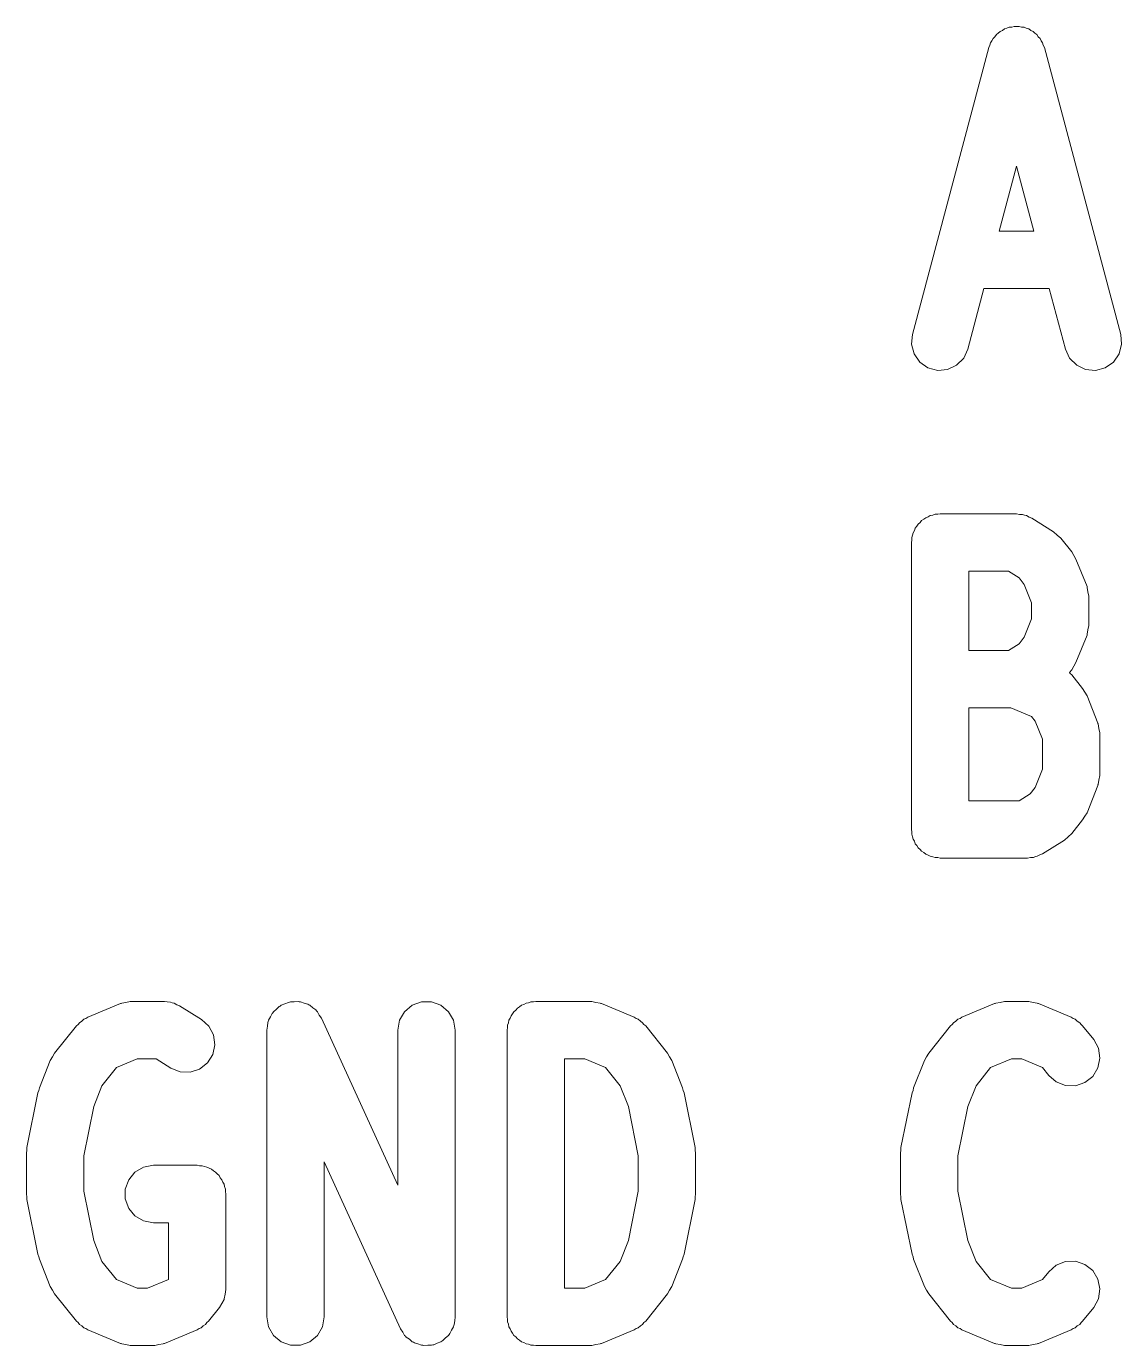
# Model space of a CAD drawing. Extents: x 77.7 to 126.3, y -111.6 to -68.4.
# Drawn here: x 115.1 to 120.83, y -99.63 to -92.74 of the extents above; entities that cross this region are included whole.
import ezdxf

# ---------------------------------------------------------------- set-up
doc = ezdxf.new("R2010")
doc.units = 0
doc.header["$MEASUREMENT"] = 0
doc.layers.add('BLACK', color=7, linetype='CONTINUOUS', lineweight=5, true_color=0xffffff)

msp = doc.modelspace()

# ---------------------------------------------------------------- linework, layer by layer
at = {"layer": 'BLACK', "linetype": 'CONTINUOUS'}
for p, q in [((120.1581, -92.7987), (120.1671, -92.7893)), ((120.1671, -92.7893), (120.1751, -92.7784)), ((120.1751, -92.7784), (120.1851, -92.771)), ((120.1851, -92.771), (120.1951, -92.7618)), ((120.1951, -92.7618), (120.2071, -92.7562)), ((120.2071, -92.7562), (120.2171, -92.7485)), ((120.2171, -92.7485), (120.2301, -92.7452)), ((120.2301, -92.7452), (120.2421, -92.7397)), ((120.2421, -92.7397), (120.2551, -92.7386)), ((120.2551, -92.7386), (120.2681, -92.7351)), ((120.2681, -92.7351), (120.2811, -92.7363)), ((120.2811, -92.7363), (120.2941, -92.7351)), ((120.2941, -92.7351), (120.3061, -92.7386)), ((120.3061, -92.7386), (120.3201, -92.7397)), ((120.3201, -92.7397), (120.3311, -92.7452)), ((120.3311, -92.7452), (120.3441, -92.7485)), ((120.3441, -92.7485), (120.3551, -92.7562)), ((120.3551, -92.7562), (120.3671, -92.7618)), ((120.3671, -92.7618), (120.3761, -92.771)), ((120.3761, -92.771), (120.3871, -92.7784)), ((120.3871, -92.7784), (120.3941, -92.7893)), ((120.3941, -92.7893), (120.4041, -92.7987)), ((119.7361, -94.3459), (120.1361, -92.8459)), ((120.1361, -92.8459), (120.1411, -92.8339)), ((120.1411, -92.8339), (120.1451, -92.821)), ((120.1451, -92.821), (120.1521, -92.8104)), ((120.1521, -92.8104), (120.1581, -92.7987)), ((120.4041, -92.7987), (120.4091, -92.8104)), ((120.4091, -92.8104), (120.4171, -92.821)), ((120.4171, -92.821), (120.4201, -92.8339)), ((120.4201, -92.8339), (120.4261, -92.8459)), ((120.4261, -92.8459), (120.8261, -94.3459)), ((120.2811, -93.4667), (120.1901, -93.806)), ((120.3711, -93.806), (120.2811, -93.4667)), ((120.1901, -93.806), (120.3711, -93.806)), ((120.1101, -94.106), (120.0261, -94.4232)), ((120.4511, -94.106), (120.1101, -94.106)), ((120.5361, -94.4232), (120.4511, -94.106)), ((119.7311, -94.3978), (119.7361, -94.3459)), ((120.8261, -94.3459), (120.8301, -94.3978)), ((119.7451, -94.4481), (119.7311, -94.3978)), ((119.7751, -94.4908), (119.7451, -94.4481)), ((120.0261, -94.4232), (120.0041, -94.4705)), ((120.5581, -94.4705), (120.5361, -94.4232)), ((120.8171, -94.4481), (120.7871, -94.4908)), ((120.8301, -94.3978), (120.8171, -94.4481)), ((119.8171, -94.5206), (119.7751, -94.4908)), ((119.8681, -94.534), (119.8171, -94.5206)), ((119.9671, -94.5073), (119.9201, -94.5294)), ((120.0041, -94.4705), (119.9671, -94.5073)), ((120.5951, -94.5073), (120.5581, -94.4705)), ((120.6421, -94.5294), (120.5951, -94.5073)), ((120.7441, -94.5206), (120.6941, -94.534)), ((120.7871, -94.4908), (120.7441, -94.5206)), ((119.9201, -94.5294), (119.8681, -94.534)), ((120.6941, -94.534), (120.6421, -94.5294)), ((119.7511, -95.3596), (119.7591, -95.3495)), ((119.7591, -95.3495), (119.7661, -95.3382)), ((119.7661, -95.3382), (119.7761, -95.3297)), ((119.7761, -95.3297), (119.7841, -95.3197)), ((119.7841, -95.3197), (119.7961, -95.3131)), ((119.7961, -95.3131), (119.8061, -95.3047)), ((119.8061, -95.3047), (119.8181, -95.3002)), ((119.8181, -95.3002), (119.8291, -95.2936)), ((119.8291, -95.2936), (119.8421, -95.2913)), ((119.8421, -95.2913), (119.8551, -95.2869)), ((119.8551, -95.2869), (119.8681, -95.2869)), ((119.8681, -95.2869), (119.8811, -95.2846)), ((119.8811, -95.2846), (120.2811, -95.2846)), ((120.2811, -95.2846), (120.2961, -95.2873)), ((120.2961, -95.2873), (120.3121, -95.2879)), ((120.3121, -95.2879), (120.3221, -95.2918)), ((120.3221, -95.2918), (120.3321, -95.2936)), ((120.3321, -95.2936), (120.3461, -95.3015)), ((120.3461, -95.3015), (120.3601, -95.3074)), ((120.3601, -95.3074), (120.4741, -95.3788)), ((119.7331, -95.4085), (119.7371, -95.3962)), ((119.7331, -95.4216), (119.7331, -95.4085)), ((119.7371, -95.3962), (119.7401, -95.3833)), ((119.7401, -95.3833), (119.7461, -95.3719)), ((119.7461, -95.3719), (119.7511, -95.3596)), ((120.4741, -95.3788), (120.4931, -95.3956)), ((120.4931, -95.3956), (120.5121, -95.4123)), ((120.5121, -95.4123), (120.5691, -95.4837)), ((119.7311, -95.4346), (119.7331, -95.4216)), ((119.7311, -96.9346), (119.7311, -95.4346)), ((120.5691, -95.4837), (120.5801, -95.503)), ((120.5801, -95.503), (120.5911, -95.5217)), ((120.5911, -95.5217), (120.6491, -95.6646)), ((120.0311, -95.5846), (120.0311, -95.9989)), ((120.2381, -95.5846), (120.0311, -95.5846)), ((120.2941, -95.6197), (120.2381, -95.5846)), ((120.3211, -95.6538), (120.2941, -95.6197)), ((120.3591, -95.7492), (120.3211, -95.6538)), ((120.6491, -95.6646), (120.6491, -95.6669)), ((120.6491, -95.6669), (120.6501, -95.669)), ((120.6501, -95.669), (120.6541, -95.6923)), ((120.6541, -95.6923), (120.6591, -95.7156)), ((120.3591, -95.8343), (120.3591, -95.7492)), ((120.6591, -95.7156), (120.6591, -95.7179)), ((120.6591, -95.7179), (120.6591, -95.7203)), ((120.6591, -95.7203), (120.6591, -95.8631)), ((120.3211, -95.9297), (120.3591, -95.8343)), ((120.6541, -95.8911), (120.6501, -95.9144)), ((120.6591, -95.8679), (120.6541, -95.8911)), ((120.6591, -95.8631), (120.6591, -95.8655)), ((120.6591, -95.8655), (120.6591, -95.8679)), ((120.2381, -95.9989), (120.2941, -95.9638)), ((120.2941, -95.9638), (120.3211, -95.9297)), ((120.6491, -95.9188), (120.5911, -96.0617)), ((120.6501, -95.9144), (120.6491, -95.9165)), ((120.6491, -95.9165), (120.6491, -95.9188)), ((120.0311, -95.9989), (120.2381, -95.9989)), ((120.5691, -96.0997), (120.5571, -96.1146)), ((120.5801, -96.0804), (120.5691, -96.0997)), ((120.5911, -96.0617), (120.5801, -96.0804)), ((120.5571, -96.1146), (120.5611, -96.119)), ((120.5611, -96.119), (120.5691, -96.1266)), ((120.5691, -96.1266), (120.6261, -96.198)), ((120.6261, -96.198), (120.6371, -96.2173)), ((120.6371, -96.2173), (120.6491, -96.236)), ((120.6491, -96.236), (120.7061, -96.3789)), ((120.0311, -96.2989), (120.0311, -96.7846)), ((120.2511, -96.2989), (120.0311, -96.2989)), ((120.3591, -96.344), (120.2511, -96.2989)), ((120.3781, -96.3681), (120.3591, -96.344)), ((120.4161, -96.4635), (120.3781, -96.3681)), ((120.7061, -96.3789), (120.7061, -96.3812)), ((120.7061, -96.3812), (120.7071, -96.3833)), ((120.7071, -96.3833), (120.7111, -96.4066)), ((120.7111, -96.4066), (120.7161, -96.4299)), ((120.7161, -96.4299), (120.7161, -96.4322)), ((120.7161, -96.4322), (120.7161, -96.4346)), ((120.7161, -96.4346), (120.7161, -96.6489)), ((120.4161, -96.62), (120.4161, -96.4635)), ((120.3781, -96.7154), (120.4161, -96.62)), ((120.7161, -96.6536), (120.7111, -96.6768)), ((120.7161, -96.6489), (120.7161, -96.6512)), ((120.7161, -96.6512), (120.7161, -96.6536)), ((120.3511, -96.7495), (120.3781, -96.7154)), ((120.7061, -96.7046), (120.6491, -96.8474)), ((120.7071, -96.7002), (120.7061, -96.7022)), ((120.7061, -96.7022), (120.7061, -96.7046)), ((120.7111, -96.6768), (120.7071, -96.7002)), ((120.0311, -96.7846), (120.2951, -96.7846)), ((120.2951, -96.7846), (120.3511, -96.7495)), ((120.6371, -96.8661), (120.6261, -96.8854)), ((120.6491, -96.8474), (120.6371, -96.8661)), ((119.7331, -96.9475), (119.7311, -96.9346)), ((120.6261, -96.8854), (120.5691, -96.9568)), ((119.7331, -96.9606), (119.7331, -96.9475)), ((119.7371, -96.9729), (119.7331, -96.9606)), ((119.7401, -96.9859), (119.7371, -96.9729)), ((119.7461, -96.9972), (119.7401, -96.9859)), ((119.7511, -97.0096), (119.7461, -96.9972)), ((120.5321, -96.9903), (120.4171, -97.0618)), ((120.5501, -96.9735), (120.5321, -96.9903)), ((120.5691, -96.9568), (120.5501, -96.9735)), ((119.7591, -97.0196), (119.7511, -97.0096)), ((119.7661, -97.031), (119.7591, -97.0196)), ((119.7761, -97.0394), (119.7661, -97.031)), ((119.7841, -97.0495), (119.7761, -97.0394)), ((119.7961, -97.056), (119.7841, -97.0495)), ((119.8061, -97.0645), (119.7961, -97.056)), ((119.8181, -97.069), (119.8061, -97.0645)), ((119.8291, -97.0755), (119.8181, -97.069)), ((119.8421, -97.0778), (119.8291, -97.0755)), ((120.3891, -97.0755), (120.3791, -97.0774)), ((120.4031, -97.0677), (120.3891, -97.0755)), ((120.4171, -97.0618), (120.4031, -97.0677)), ((119.8551, -97.0823), (119.8421, -97.0778)), ((119.8681, -97.0823), (119.8551, -97.0823)), ((119.8811, -97.0846), (119.8681, -97.0823)), ((120.3381, -97.0846), (119.8811, -97.0846)), ((120.3531, -97.0818), (120.3381, -97.0846)), ((120.3691, -97.0813), (120.3531, -97.0818)), ((120.3791, -97.0774), (120.3691, -97.0813)), ((115.6231, -97.8397), (115.6451, -97.8347)), ((115.6451, -97.8347), (115.6491, -97.8352)), ((115.6491, -97.8352), (115.6521, -97.8346)), ((115.6521, -97.8346), (115.8241, -97.8346)), ((115.8241, -97.8346), (115.8391, -97.8373)), ((117.7541, -97.8368), (117.7661, -97.8346)), ((117.7661, -97.8346), (118.0521, -97.8346)), ((118.0521, -97.8346), (118.0561, -97.8352)), ((118.0561, -97.8352), (118.0591, -97.8347)), ((118.0591, -97.8347), (118.0811, -97.8397)), ((120.1951, -97.8397), (120.2171, -97.8347)), ((120.2171, -97.8347), (120.2201, -97.8352)), ((120.2201, -97.8352), (120.2241, -97.8346)), ((120.2241, -97.8346), (120.3381, -97.8346)), ((120.3381, -97.8346), (120.3411, -97.8352)), ((120.3411, -97.8352), (120.3451, -97.8347)), ((120.3451, -97.8347), (120.3671, -97.8397)), ((115.4231, -97.9175), (115.5941, -97.8461)), ((115.5941, -97.8461), (115.5981, -97.8454)), ((115.5981, -97.8454), (115.6011, -97.8436)), ((115.6011, -97.8436), (115.6231, -97.8397)), ((115.8391, -97.8373), (115.8551, -97.8379)), ((115.8551, -97.8379), (115.8651, -97.8418)), ((115.8651, -97.8418), (115.8751, -97.8436)), ((115.8751, -97.8436), (115.8881, -97.8515)), ((115.8881, -97.8515), (115.9031, -97.8574)), ((115.9031, -97.8574), (116.0171, -97.9288)), ((116.3781, -97.9158), (116.3871, -97.8976)), ((116.3871, -97.8976), (116.3911, -97.8934)), ((116.3911, -97.8934), (116.3941, -97.8882)), ((116.3941, -97.8882), (116.4101, -97.8752)), ((116.4101, -97.8752), (116.4241, -97.8611)), ((116.4241, -97.8611), (116.4301, -97.8585)), ((116.4301, -97.8585), (116.4341, -97.8547)), ((116.4341, -97.8547), (116.4531, -97.8478)), ((116.4531, -97.8478), (116.4721, -97.8394)), ((116.4721, -97.8394), (116.4781, -97.8389)), ((116.4781, -97.8389), (116.4831, -97.8368)), ((116.4831, -97.8368), (116.5031, -97.8368)), ((116.5031, -97.8368), (116.5231, -97.8352)), ((116.5231, -97.8352), (116.5291, -97.8368)), ((116.5291, -97.8368), (116.5351, -97.8368)), ((116.5351, -97.8368), (116.5541, -97.8437)), ((116.5541, -97.8437), (116.5741, -97.8491)), ((116.5741, -97.8491), (116.5791, -97.8526)), ((116.5791, -97.8526), (116.5841, -97.8547)), ((116.5841, -97.8547), (116.6001, -97.8676)), ((116.6001, -97.8676), (116.6161, -97.8793)), ((116.6161, -97.8793), (116.6201, -97.8843)), ((116.6201, -97.8843), (116.6241, -97.8882)), ((116.6241, -97.8882), (116.6341, -97.9056)), ((117.0541, -97.9333), (117.0801, -97.8882)), ((117.0801, -97.8882), (117.1201, -97.8547)), ((117.1201, -97.8547), (117.1691, -97.8368)), ((117.1691, -97.8368), (117.2211, -97.8368)), ((117.2211, -97.8368), (117.2701, -97.8547)), ((117.2701, -97.8547), (117.3101, -97.8882)), ((117.3101, -97.8882), (117.3361, -97.9333)), ((117.6371, -97.9096), (117.6451, -97.8995)), ((117.6451, -97.8995), (117.6521, -97.8882)), ((117.6521, -97.8882), (117.6621, -97.8797)), ((117.6621, -97.8797), (117.6701, -97.8697)), ((117.6701, -97.8697), (117.6811, -97.8631)), ((117.6811, -97.8631), (117.6911, -97.8547)), ((117.6911, -97.8547), (117.7041, -97.8502)), ((117.7041, -97.8502), (117.7151, -97.8436)), ((117.7151, -97.8436), (117.7281, -97.8413)), ((117.7281, -97.8413), (117.7401, -97.8368)), ((117.7401, -97.8368), (117.7541, -97.8368)), ((118.0811, -97.8397), (118.1031, -97.8436)), ((118.1031, -97.8436), (118.1061, -97.8454)), ((118.1061, -97.8454), (118.1101, -97.8461)), ((118.1101, -97.8461), (118.2811, -97.9175)), ((119.9941, -97.9175), (120.1661, -97.8461)), ((120.1661, -97.8461), (120.1691, -97.8454)), ((120.1691, -97.8454), (120.1721, -97.8436)), ((120.1721, -97.8436), (120.1951, -97.8397)), ((120.3671, -97.8397), (120.3891, -97.8436)), ((120.3891, -97.8436), (120.3921, -97.8454)), ((120.3921, -97.8454), (120.3961, -97.8461)), ((120.3961, -97.8461), (120.5671, -97.9175)), ((115.2491, -98.1052), (115.3641, -97.9623)), ((115.3641, -97.9623), (115.3721, -97.9547)), ((115.3721, -97.9547), (115.3791, -97.9456)), ((115.3791, -97.9456), (115.3921, -97.9377)), ((115.3921, -97.9377), (115.4031, -97.9279)), ((115.4031, -97.9279), (115.4131, -97.9237)), ((115.4131, -97.9237), (115.4231, -97.9175)), ((116.0171, -97.9288), (116.0561, -97.9637)), ((116.0561, -97.9637), (116.0811, -98.0097)), ((116.3591, -97.9846), (116.3631, -97.9647)), ((116.3631, -97.9647), (116.3651, -97.9447)), ((116.3651, -97.9447), (116.3671, -97.9392)), ((116.3671, -97.9392), (116.3681, -97.9333)), ((116.3681, -97.9333), (116.3781, -97.9158)), ((116.6341, -97.9056), (116.6461, -97.9222)), ((116.6461, -97.9222), (117.0451, -98.7957)), ((117.0451, -97.9846), (117.0541, -97.9333)), ((117.3361, -97.9333), (117.3451, -97.9846)), ((117.6161, -97.9846), (117.6191, -97.9716)), ((117.6191, -97.9585), (117.6231, -97.9462)), ((117.6191, -97.9716), (117.6191, -97.9585)), ((117.6231, -97.9462), (117.6251, -97.9333)), ((117.6251, -97.9333), (117.6321, -97.9219)), ((117.6321, -97.9219), (117.6371, -97.9096)), ((118.2811, -97.9175), (118.2911, -97.9237)), ((118.2911, -97.9237), (118.3021, -97.9279)), ((118.3021, -97.9279), (118.3131, -97.9377)), ((118.3131, -97.9377), (118.3251, -97.9456)), ((118.3251, -97.9456), (118.3321, -97.9547)), ((118.3321, -97.9547), (118.3411, -97.9623)), ((118.3411, -97.9623), (118.4551, -98.1052)), ((119.8211, -98.1052), (119.9351, -97.9623)), ((119.9351, -97.9623), (119.9441, -97.9547)), ((119.9441, -97.9547), (119.9511, -97.9456)), ((119.9511, -97.9456), (119.9631, -97.9377)), ((119.9631, -97.9377), (119.9741, -97.9279)), ((119.9741, -97.9279), (119.9851, -97.9237)), ((119.9851, -97.9237), (119.9941, -97.9175)), ((120.5671, -97.9175), (120.5771, -97.9237)), ((120.5771, -97.9237), (120.5871, -97.9279)), ((120.5871, -97.9279), (120.5981, -97.9377)), ((120.5981, -97.9377), (120.6111, -97.9456)), ((120.6111, -97.9456), (120.6181, -97.9547)), ((120.6181, -97.9547), (120.6261, -97.9623)), ((120.6261, -97.9623), (120.6841, -98.0337)), ((116.0811, -98.0097), (116.0881, -98.0613)), ((116.3591, -99.4846), (116.3591, -97.9846)), ((117.0451, -98.7957), (117.0451, -97.9846)), ((117.3451, -97.9846), (117.3451, -99.4846)), ((117.6161, -99.4846), (117.6161, -97.9846)), ((120.6841, -98.0337), (120.7091, -98.0794)), ((115.2391, -98.1245), (115.2491, -98.1052)), ((116.0881, -98.0613), (116.0771, -98.1122)), ((118.4551, -98.1052), (118.4661, -98.1245)), ((119.8101, -98.1245), (119.8211, -98.1052)), ((120.7091, -98.0794), (120.7161, -98.1309)), ((115.1701, -98.286), (115.2271, -98.1431)), ((115.2271, -98.1431), (115.2391, -98.1245)), ((115.5741, -98.1797), (115.4971, -98.2752)), ((115.6821, -98.1346), (115.5741, -98.1797)), ((115.7811, -98.1346), (115.6821, -98.1346)), ((115.8581, -98.1832), (115.7811, -98.1346)), ((116.0491, -98.1564), (116.0081, -98.1884)), ((116.0771, -98.1122), (116.0491, -98.1564)), ((117.9161, -98.1346), (117.9161, -99.3346)), ((118.0221, -98.1346), (117.9161, -98.1346)), ((118.1301, -98.1797), (118.0221, -98.1346)), ((118.2071, -98.2752), (118.1301, -98.1797)), ((118.4661, -98.1245), (118.4771, -98.1431)), ((118.4771, -98.1431), (118.5341, -98.286)), ((119.7411, -98.286), (119.7991, -98.1431)), ((119.7991, -98.1431), (119.8101, -98.1245)), ((120.1451, -98.1797), (120.0691, -98.2752)), ((120.2541, -98.1346), (120.1451, -98.1797)), ((120.3081, -98.1346), (120.2541, -98.1346)), ((120.4161, -98.1797), (120.3081, -98.1346)), ((120.4491, -98.2211), (120.4161, -98.1797)), ((120.7161, -98.1309), (120.7061, -98.182)), ((115.9071, -98.2027), (115.8581, -98.1832)), ((115.9591, -98.2045), (115.9071, -98.2027)), ((116.0081, -98.1884), (115.9591, -98.2045)), ((120.4881, -98.2555), (120.4491, -98.2211)), ((120.6791, -98.2265), (120.6381, -98.2591)), ((120.7061, -98.182), (120.6791, -98.2265)), ((115.1051, -98.598), (115.1621, -98.3123)), ((115.1621, -98.3123), (115.1671, -98.2995)), ((115.1671, -98.2995), (115.1701, -98.286)), ((115.4971, -98.2752), (115.4541, -98.3846)), ((118.2511, -98.3846), (118.2071, -98.2752)), ((118.5341, -98.286), (118.5371, -98.2995)), ((118.5371, -98.2995), (118.5421, -98.3123)), ((118.5421, -98.3123), (118.5991, -98.598)), ((119.6761, -98.598), (119.7341, -98.3123)), ((119.7341, -98.3123), (119.7391, -98.2995)), ((119.7391, -98.2995), (119.7411, -98.286)), ((120.0691, -98.2752), (120.0251, -98.3846)), ((120.5371, -98.2745), (120.4881, -98.2555)), ((120.5891, -98.2757), (120.5371, -98.2745)), ((120.6381, -98.2591), (120.5891, -98.2757)), ((115.4541, -98.3846), (115.4021, -98.6423)), ((118.3021, -98.6423), (118.2511, -98.3846)), ((120.0251, -98.3846), (119.9741, -98.6423)), ((115.1021, -98.6274), (115.1051, -98.6128)), ((115.1021, -98.8417), (115.1021, -98.6274)), ((115.1051, -98.6128), (115.1051, -98.598)), ((115.4021, -98.6423), (115.4021, -98.8269)), ((118.3021, -98.8269), (118.3021, -98.6423)), ((118.5991, -98.598), (118.6001, -98.6128)), ((118.6001, -98.6128), (118.6021, -98.6274)), ((118.6021, -98.6274), (118.6021, -98.8417)), ((119.6741, -98.6274), (119.6761, -98.6128)), ((119.6741, -98.8417), (119.6741, -98.6274)), ((119.6761, -98.6128), (119.6761, -98.598)), ((119.9741, -98.6423), (119.9741, -98.8269)), ((115.6371, -98.7667), (115.6701, -98.7268)), ((115.6701, -98.7268), (115.7151, -98.7008)), ((115.7151, -98.7008), (115.7661, -98.6917)), ((115.7661, -98.6917), (115.9951, -98.6917)), ((115.9951, -98.6917), (116.0081, -98.694)), ((116.0081, -98.694), (116.0211, -98.694)), ((116.0211, -98.694), (116.0331, -98.6985)), ((116.0331, -98.6985), (116.0461, -98.7008)), ((116.0461, -98.7008), (116.0581, -98.7073)), ((116.0581, -98.7073), (116.0701, -98.7118)), ((116.0701, -98.7118), (116.0801, -98.7202)), ((116.0801, -98.7202), (116.0911, -98.7268)), ((116.0911, -98.7268), (116.1001, -98.7369)), ((117.0591, -99.5469), (116.6591, -98.6735)), ((116.6591, -98.6735), (116.6591, -99.4846)), ((115.6191, -98.8157), (115.6371, -98.7667)), ((116.1001, -98.7369), (116.1101, -98.7453)), ((116.1101, -98.7453), (116.1161, -98.7567)), ((116.1161, -98.7567), (116.1251, -98.7667)), ((116.1251, -98.7667), (116.1291, -98.779)), ((116.1291, -98.779), (116.1361, -98.7904)), ((116.1361, -98.7904), (116.1381, -98.8033)), ((115.1051, -98.8563), (115.1021, -98.8417)), ((115.1051, -98.8711), (115.1051, -98.8563)), ((115.4021, -98.8269), (115.4541, -99.0845)), ((115.6191, -98.8678), (115.6191, -98.8157)), ((115.6371, -98.9167), (115.6191, -98.8678)), ((116.1381, -98.8033), (116.1431, -98.8157)), ((116.1431, -98.8157), (116.1431, -98.8288)), ((116.1431, -98.8288), (116.1451, -98.8417)), ((116.1451, -98.8417), (116.1451, -99.3417)), ((118.2511, -99.0845), (118.3021, -98.8269)), ((118.6001, -98.8563), (118.5991, -98.8711)), ((118.6021, -98.8417), (118.6001, -98.8563)), ((119.6761, -98.8563), (119.6741, -98.8417)), ((119.6761, -98.8711), (119.6761, -98.8563)), ((119.9741, -98.8269), (120.0251, -99.0845)), ((115.1621, -99.1568), (115.1051, -98.8711)), ((115.6701, -98.9566), (115.6371, -98.9167)), ((118.5991, -98.8711), (118.5421, -99.1568)), ((119.7341, -99.1568), (119.6761, -98.8711)), ((115.7151, -98.9827), (115.6701, -98.9566)), ((115.7661, -98.9917), (115.7151, -98.9827)), ((115.8451, -98.9917), (115.7661, -98.9917)), ((115.8451, -99.2891), (115.8451, -98.9917)), ((115.4541, -99.0845), (115.4971, -99.1939)), ((118.2071, -99.1939), (118.2511, -99.0845)), ((120.0251, -99.0845), (120.0691, -99.1939)), ((115.1671, -99.1697), (115.1621, -99.1568)), ((115.1701, -99.1831), (115.1671, -99.1697)), ((115.2271, -99.326), (115.1701, -99.1831)), ((115.4971, -99.1939), (115.5741, -99.2895)), ((118.1301, -99.2895), (118.2071, -99.1939)), ((118.5341, -99.1831), (118.4771, -99.326)), ((118.5371, -99.1697), (118.5341, -99.1831)), ((118.5421, -99.1568), (118.5371, -99.1697)), ((119.7391, -99.1697), (119.7341, -99.1568)), ((119.7411, -99.1831), (119.7391, -99.1697)), ((119.7991, -99.326), (119.7411, -99.1831)), ((120.0691, -99.1939), (120.1451, -99.2895)), ((120.4491, -99.248), (120.4881, -99.2136)), ((120.4881, -99.2136), (120.5371, -99.1946)), ((120.5371, -99.1946), (120.5891, -99.1934)), ((120.5891, -99.1934), (120.6381, -99.2101)), ((120.6381, -99.2101), (120.6791, -99.2426)), ((120.4161, -99.2895), (120.4491, -99.248)), ((120.6791, -99.2426), (120.7061, -99.2871)), ((115.2391, -99.3447), (115.2271, -99.326)), ((115.2491, -99.364), (115.2391, -99.3447)), ((115.5741, -99.2895), (115.6821, -99.3346)), ((115.6821, -99.3346), (115.7361, -99.3346)), ((115.7361, -99.3346), (115.8451, -99.2895)), ((115.8451, -99.2895), (115.8451, -99.2891)), ((116.1451, -99.3417), (116.1411, -99.3657)), ((117.9161, -99.3346), (118.0221, -99.3346)), ((118.0221, -99.3346), (118.1301, -99.2895)), ((118.4661, -99.3447), (118.4551, -99.364)), ((118.4771, -99.326), (118.4661, -99.3447)), ((119.8101, -99.3447), (119.7991, -99.326)), ((119.8211, -99.364), (119.8101, -99.3447)), ((120.1451, -99.2895), (120.2541, -99.3346)), ((120.2541, -99.3346), (120.3081, -99.3346)), ((120.3081, -99.3346), (120.4161, -99.2895)), ((120.7061, -99.2871), (120.7161, -99.3382)), ((120.7161, -99.3382), (120.7091, -99.3897)), ((115.3641, -99.5068), (115.2491, -99.364)), ((116.1241, -99.4141), (116.1121, -99.4354)), ((116.1361, -99.393), (116.1241, -99.4141)), ((116.1371, -99.3897), (116.1361, -99.3913)), ((116.1361, -99.3913), (116.1361, -99.393)), ((116.1411, -99.3657), (116.1371, -99.3897)), ((118.4551, -99.364), (118.3411, -99.5068)), ((119.9351, -99.5068), (119.8211, -99.364)), ((120.7091, -99.3897), (120.6841, -99.4354)), ((116.1121, -99.4354), (116.0551, -99.5068)), ((116.3681, -99.5359), (116.3591, -99.4846)), ((116.6591, -99.4846), (116.6501, -99.5359)), ((117.3451, -99.4846), (117.3421, -99.5044)), ((117.6191, -99.4975), (117.6161, -99.4846)), ((120.6841, -99.4354), (120.6261, -99.5068)), ((115.3721, -99.5144), (115.3641, -99.5068)), ((115.3791, -99.5235), (115.3721, -99.5144)), ((115.3921, -99.5315), (115.3791, -99.5235)), ((115.4031, -99.5413), (115.3921, -99.5315)), ((115.4131, -99.5454), (115.4031, -99.5413)), ((115.4231, -99.5516), (115.4131, -99.5454)), ((115.5941, -99.623), (115.4231, -99.5516)), ((115.9961, -99.5516), (115.8241, -99.623)), ((116.0051, -99.5454), (115.9961, -99.5516)), ((116.0161, -99.5413), (116.0051, -99.5454)), ((116.0271, -99.5315), (116.0161, -99.5413)), ((116.0391, -99.5235), (116.0271, -99.5315)), ((116.0461, -99.5144), (116.0391, -99.5235)), ((116.0551, -99.5068), (116.0461, -99.5144)), ((116.3941, -99.581), (116.3681, -99.5359)), ((116.6501, -99.5359), (116.6241, -99.581)), ((117.0701, -99.5635), (117.0591, -99.5469)), ((117.3261, -99.5533), (117.3171, -99.5715)), ((117.3361, -99.5359), (117.3261, -99.5533)), ((117.3371, -99.5299), (117.3361, -99.5359)), ((117.3401, -99.5245), (117.3371, -99.5299)), ((117.3421, -99.5044), (117.3401, -99.5245)), ((117.6191, -99.5106), (117.6191, -99.4975)), ((117.6231, -99.5229), (117.6191, -99.5106)), ((117.6251, -99.5359), (117.6231, -99.5229)), ((117.6321, -99.5472), (117.6251, -99.5359)), ((117.6371, -99.5596), (117.6321, -99.5472)), ((117.6451, -99.5696), (117.6371, -99.5596)), ((118.2811, -99.5516), (118.1101, -99.623)), ((118.2911, -99.5454), (118.2811, -99.5516)), ((118.3021, -99.5413), (118.2911, -99.5454)), ((118.3131, -99.5315), (118.3021, -99.5413)), ((118.3251, -99.5235), (118.3131, -99.5315)), ((118.3321, -99.5144), (118.3251, -99.5235)), ((118.3411, -99.5068), (118.3321, -99.5144)), ((119.9441, -99.5144), (119.9351, -99.5068)), ((119.9511, -99.5235), (119.9441, -99.5144)), ((119.9631, -99.5315), (119.9511, -99.5235)), ((119.9741, -99.5413), (119.9631, -99.5315)), ((119.9851, -99.5454), (119.9741, -99.5413)), ((119.9941, -99.5516), (119.9851, -99.5454)), ((120.1661, -99.623), (119.9941, -99.5516)), ((120.5671, -99.5516), (120.3961, -99.623)), ((120.5771, -99.5454), (120.5671, -99.5516)), ((120.5871, -99.5413), (120.5771, -99.5454)), ((120.5981, -99.5315), (120.5871, -99.5413)), ((120.6111, -99.5235), (120.5981, -99.5315)), ((120.6181, -99.5144), (120.6111, -99.5235)), ((120.6261, -99.5068), (120.6181, -99.5144)), ((115.5981, -99.6238), (115.5941, -99.623)), ((115.6011, -99.6255), (115.5981, -99.6238)), ((115.6231, -99.6295), (115.6011, -99.6255)), ((115.8181, -99.6255), (115.7951, -99.6295)), ((115.8211, -99.6238), (115.8181, -99.6255)), ((115.8241, -99.623), (115.8211, -99.6238)), ((116.4341, -99.6145), (116.3941, -99.581)), ((116.4831, -99.6323), (116.4341, -99.6145)), ((116.5841, -99.6145), (116.5351, -99.6323)), ((116.6241, -99.581), (116.5841, -99.6145)), ((117.0801, -99.581), (117.0701, -99.5635)), ((117.0851, -99.5849), (117.0801, -99.581)), ((117.0881, -99.5898), (117.0851, -99.5849)), ((117.1051, -99.6015), (117.0881, -99.5898)), ((117.1201, -99.6145), (117.1051, -99.6015)), ((117.1261, -99.6165), (117.1201, -99.6145)), ((117.1311, -99.62), (117.1261, -99.6165)), ((117.1501, -99.6254), (117.1311, -99.62)), ((117.1691, -99.6323), (117.1501, -99.6254)), ((117.2511, -99.6214), (117.2331, -99.6297)), ((117.2701, -99.6145), (117.2511, -99.6214)), ((117.2751, -99.6106), (117.2701, -99.6145)), ((117.2801, -99.6081), (117.2751, -99.6106)), ((117.2941, -99.594), (117.2801, -99.6081)), ((117.3101, -99.581), (117.2941, -99.594)), ((117.3131, -99.5758), (117.3101, -99.581)), ((117.3171, -99.5715), (117.3131, -99.5758)), ((117.6521, -99.581), (117.6451, -99.5696)), ((117.6621, -99.5894), (117.6521, -99.581)), ((117.6701, -99.5995), (117.6621, -99.5894)), ((117.6811, -99.606), (117.6701, -99.5995)), ((117.6911, -99.6145), (117.6811, -99.606)), ((117.7041, -99.619), (117.6911, -99.6145)), ((117.7151, -99.6255), (117.7041, -99.619)), ((117.7281, -99.6278), (117.7151, -99.6255)), ((117.7401, -99.6323), (117.7281, -99.6278)), ((118.1031, -99.6255), (118.0811, -99.6295)), ((118.1061, -99.6238), (118.1031, -99.6255)), ((118.1101, -99.623), (118.1061, -99.6238)), ((120.1691, -99.6238), (120.1661, -99.623)), ((120.1721, -99.6255), (120.1691, -99.6238)), ((120.1951, -99.6295), (120.1721, -99.6255)), ((120.3891, -99.6255), (120.3671, -99.6295)), ((120.3921, -99.6238), (120.3891, -99.6255)), ((120.3961, -99.623), (120.3921, -99.6238)), ((115.6451, -99.6344), (115.6231, -99.6295)), ((115.6491, -99.634), (115.6451, -99.6344)), ((115.6521, -99.6346), (115.6491, -99.634)), ((115.7661, -99.6346), (115.6521, -99.6346)), ((115.7701, -99.634), (115.7661, -99.6346)), ((115.7731, -99.6344), (115.7701, -99.634)), ((115.7951, -99.6295), (115.7731, -99.6344)), ((116.5351, -99.6323), (116.4831, -99.6323)), ((117.1751, -99.6323), (117.1691, -99.6323)), ((117.1811, -99.6339), (117.1751, -99.6323)), ((117.2011, -99.6323), (117.1811, -99.6339)), ((117.2211, -99.6323), (117.2011, -99.6323)), ((117.2271, -99.6302), (117.2211, -99.6323)), ((117.2331, -99.6297), (117.2271, -99.6302)), ((117.7541, -99.6323), (117.7401, -99.6323)), ((117.7661, -99.6346), (117.7541, -99.6323)), ((118.0521, -99.6346), (117.7661, -99.6346)), ((118.0561, -99.634), (118.0521, -99.6346)), ((118.0591, -99.6344), (118.0561, -99.634)), ((118.0811, -99.6295), (118.0591, -99.6344)), ((120.2171, -99.6344), (120.1951, -99.6295)), ((120.2201, -99.634), (120.2171, -99.6344)), ((120.2241, -99.6346), (120.2201, -99.634)), ((120.3381, -99.6346), (120.2241, -99.6346)), ((120.3411, -99.634), (120.3381, -99.6346)), ((120.3451, -99.6344), (120.3411, -99.634)), ((120.3671, -99.6295), (120.3451, -99.6344))]:
    msp.add_line(p, q, dxfattribs=at)

doc.saveas('drawing.dxf')
